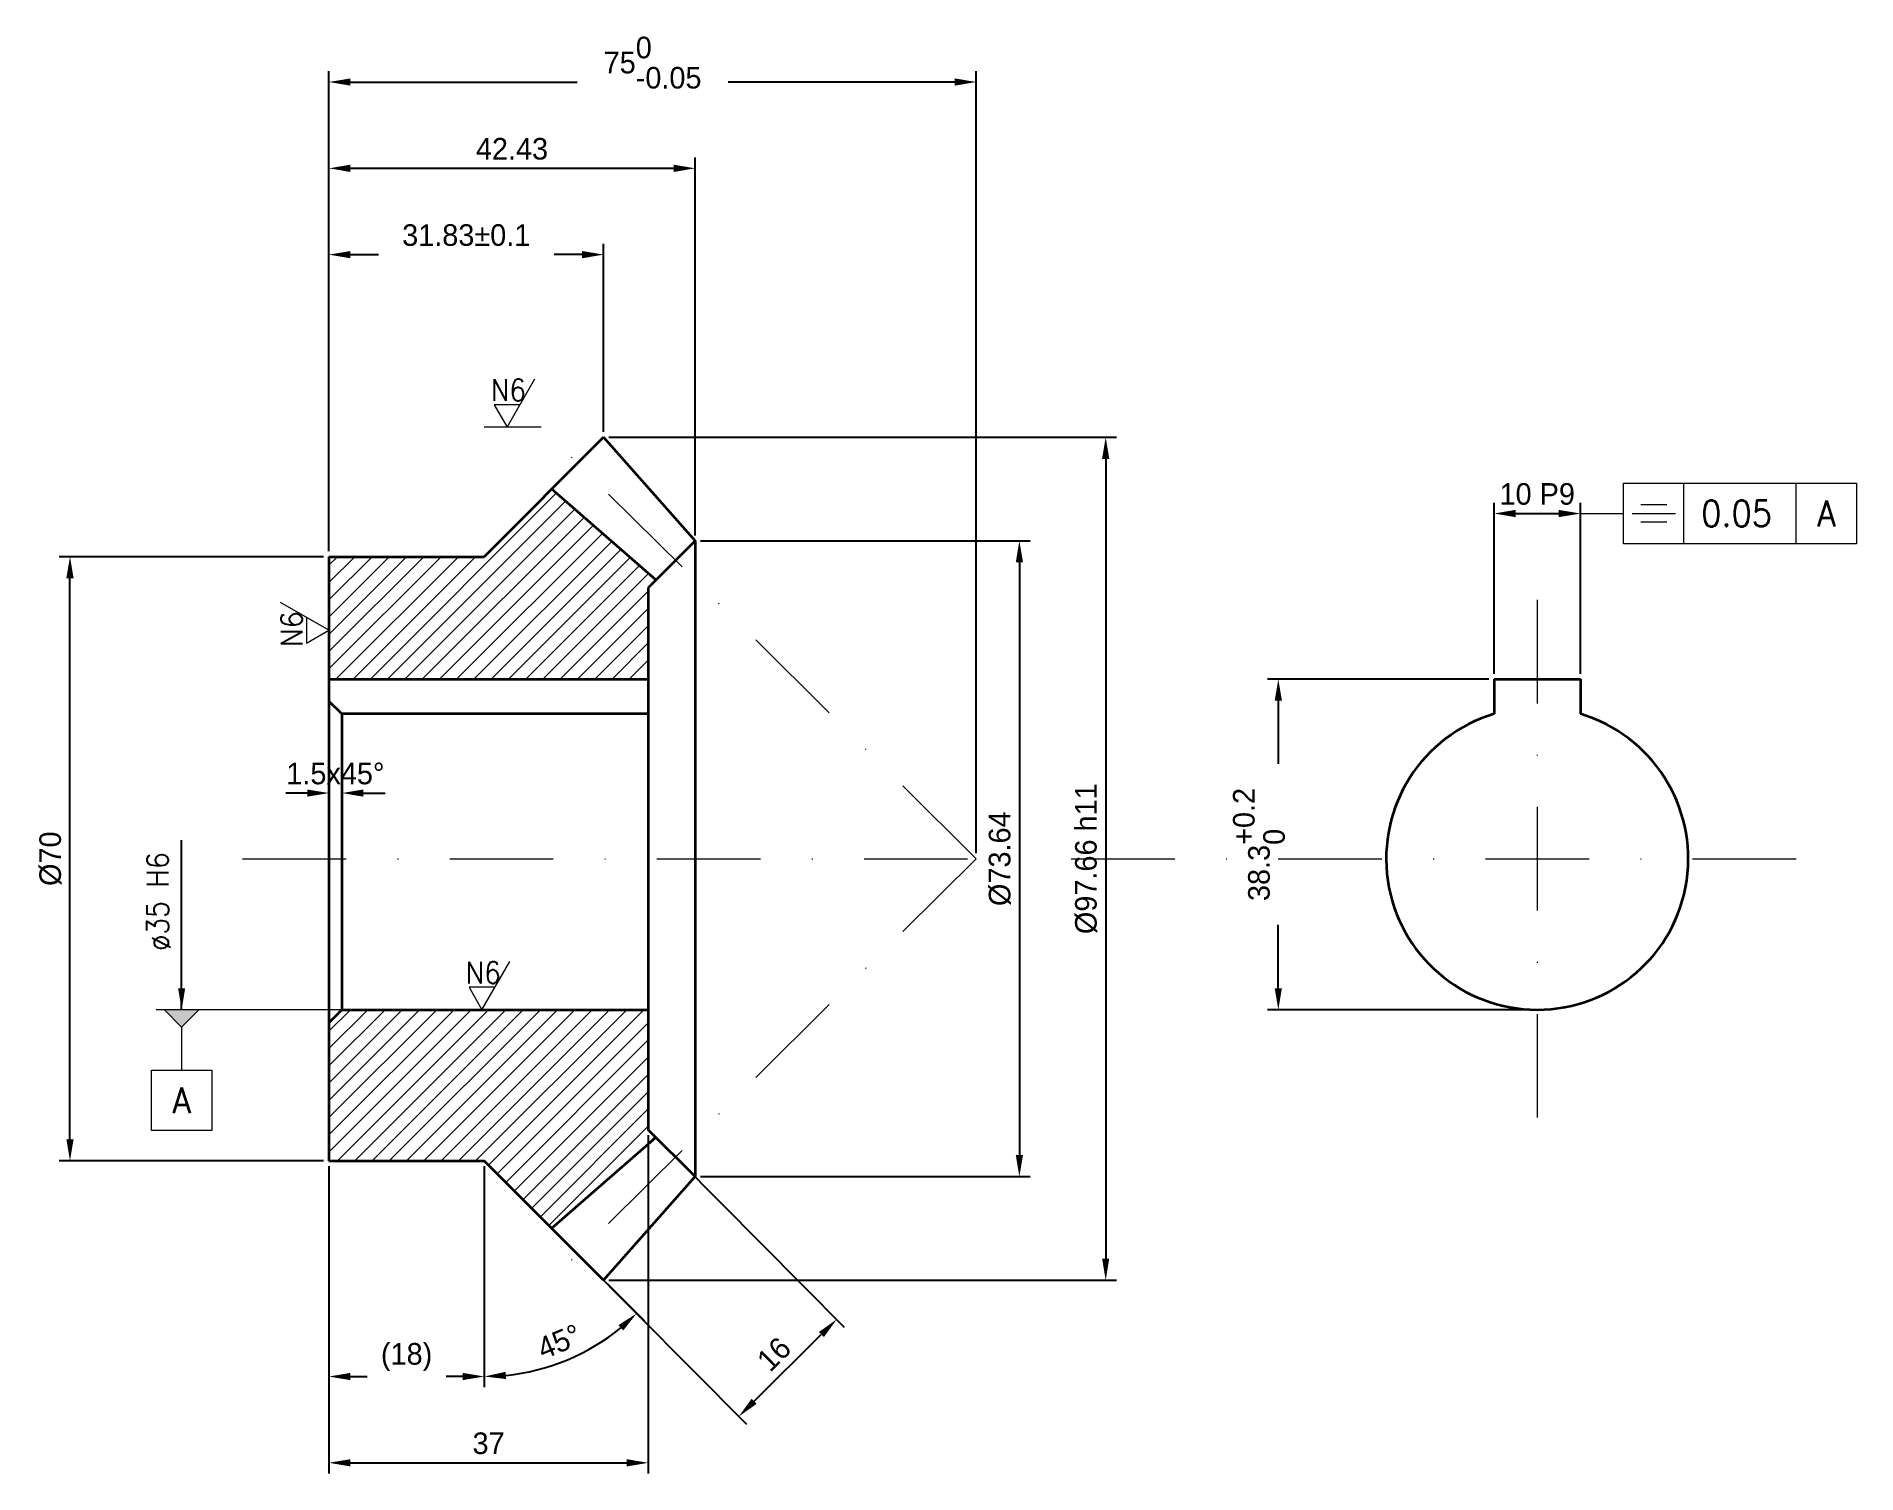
# Model space of a CAD drawing. Header units: millimetres. Extents: x -34 to 177, y -71 to 95.
import ezdxf

# ---------------------------------------------------------------- set-up
doc = ezdxf.new("R2010")
doc.units = ezdxf.units.MM
doc.linetypes.add('DASHDOT', pattern=[24, 12, -5.95, 0.1, -5.95])
doc.layers.get('0').update_dxf_attribs({"lineweight": 0, "true_color": 0xffffff})
for name, color, linetype, lineweight, true_color in [('axes', 1, 'DASHDOT', 18, 0xff0000), ('contour', 7, 'Continuous', 35, 0xffffff), ('dim', 7, 'Continuous', 13, 0xffffff), ('hatch', 3, 'Continuous', 13, 0x00ff00), ('hatch_border', 7, 'Continuous', 0, 0xffffff)]:
    doc.layers.add(name, color=color, linetype=linetype, lineweight=lineweight, true_color=true_color)
doc.styles.add('textstyle0', font='standard')
doc.styles.add('textstyle1', font='standard')
doc.styles.add('textstyle2', font='standard')
doc.styles.add('textstyle3', font='standard')
doc.styles.add('textstyle4', font='standard')
doc.dimstyles.new('QCADDimStyle', dxfattribs={"dimtxt": 2.5, "dimasz": 2.5, "dimexe": 1.25, "dimexo": 0.625, "dimgap": 1, "dimtad": 1, "dimtoh": 1, "dimdec": 4, "dimzin": 0, "dimdsep": 46, "dimtxsty": 'Standard', "dimcen": 0.09, "dimadec": 0, "dimazin": 0, "dimtfac": 1, "dimtdec": 4, "dimtofl": 0, "dimtmove": 0, "dimatfit": 3, "dimfxl": 1, "dimtolj": 1, "dimtzin": 0, "dimarcsym": 0})

# ---------------------------------------------------------------- blocks, each defined once
blk = doc.blocks.new('*D4')
at = {"layer": 'Defpoints', "color": 0}
for p in [(-30, 35), (0, 35), (0, -35)]:
    blk.add_point(p, dxfattribs=at)
at = {"layer": 'dim', "color": 0, "lineweight": -2}
for p, q in [((-0.62, 35), (-31.25, 35)), ((-30, -32.5), (-30, 32.5)), ((-0.62, -35), (-31.25, -35))]:
    blk.add_line(p, q, dxfattribs=at)
at = {"layer": 'dim', "color": 0}
for points in [[(-29.58, 32.5), (-30.42, 32.5), (-30, 35)], [(-30.42, -32.5), (-29.58, -32.5), (-30, -35)]]:
    blk.add_solid(points, dxfattribs=at)
at = {"layer": 'dim', "color": 0, "insert": (-32.25, 0), "char_height": 2.5, "attachment_point": 5, "rotation": 90}
blk.add_mtext('\\A1;%%c70', dxfattribs=at)
blk = doc.blocks.new('*D5')
at = {"layer": 'Defpoints', "color": 0}
for p in [(0, -35), (18, -35), (18, -60)]:
    blk.add_point(p, dxfattribs=at)
at = {"layer": 'dim', "color": 0, "lineweight": -2}
for p, q in [((0, -35.62), (0, -61.25)), ((18, -35.62), (18, -61.25)), ((2.5, -60), (4.43, -60)), ((15.5, -60), (13.57, -60))]:
    blk.add_line(p, q, dxfattribs=at)
at = {"layer": 'dim', "color": 0}
for points in [[(2.5, -59.58), (2.5, -60.42), (0, -60)], [(15.5, -60.42), (15.5, -59.58), (18, -60)]]:
    blk.add_solid(points, dxfattribs=at)
at = {"layer": 'dim', "color": 0, "insert": (9, -57.75), "char_height": 2.5, "attachment_point": 5}
blk.add_mtext('\\A1;(18)', dxfattribs=at)
blk = doc.blocks.new('*D6')
at = {"layer": 'Defpoints', "color": 0}
for p in [(18, -35), (18, -35.62), (31.83, -48.83), (24.47, -59.15), (18, -61.25)]:
    blk.add_point(p, dxfattribs=at)
at = {"layer": 'dim', "color": 0, "lineweight": -2}
blk.add_line((32.27, -49.27), (36.56, -53.56), dxfattribs=at)
blk.add_arc((18, -35), 25, 275.732, 309.268, dxfattribs=at)
at = {"layer": 'dim', "color": 0}
for points in [[(34.1, -54.66), (33.54, -54.05), (35.68, -52.68)], [(20.47, -59.46), (20.52, -60.29), (18, -60)]]:
    blk.add_solid(points, dxfattribs=at)
at = {"layer": 'dim', "color": 0, "insert": (26.68, -55.96), "char_height": 2.5, "attachment_point": 5, "rotation": 22.5}
blk.add_mtext('\\A1;45%%d', dxfattribs=at)
blk = doc.blocks.new('*D7')
at = {"layer": 'Defpoints', "color": 0}
for p in [(40.16, -34.57), (28.82, -45.82), (58.83, -53.38)]:
    blk.add_point(p, dxfattribs=at)
at = {"layer": 'dim', "color": 0, "lineweight": -2}
for p, q in [((40.6, -35.01), (59.71, -54.27)), ((29.26, -46.27), (48.37, -65.52)), ((49.26, -62.87), (57.05, -55.14))]:
    blk.add_line(p, q, dxfattribs=at)
at = {"layer": 'dim', "color": 0}
for points in [[(57.35, -55.44), (56.76, -54.85), (58.83, -53.38)], [(48.97, -62.58), (49.55, -63.17), (47.49, -64.63)]]:
    blk.add_solid(points, dxfattribs=at)
at = {"layer": 'dim', "color": 0, "insert": (51.57, -57.41), "char_height": 2.5, "attachment_point": 5, "rotation": 44.7776}
blk.add_mtext('\\A1;16', dxfattribs=at)
blk = doc.blocks.new('*D8')
at = {"layer": 'Defpoints', "color": 0}
for p in [(37, -31.41), (0, -35), (37, -70)]:
    blk.add_point(p, dxfattribs=at)
at = {"layer": 'dim', "color": 0, "lineweight": -2}
for p, q in [((37, -32.03), (37, -71.25)), ((0, -35.62), (0, -71.25)), ((2.5, -70), (34.5, -70))]:
    blk.add_line(p, q, dxfattribs=at)
at = {"layer": 'dim', "color": 0}
for points in [[(2.5, -69.58), (2.5, -70.42), (0, -70)], [(34.5, -70.42), (34.5, -69.58), (37, -70)]]:
    blk.add_solid(points, dxfattribs=at)
at = {"layer": 'dim', "color": 0, "insert": (18.5, -67.75), "char_height": 2.5, "attachment_point": 5}
blk.add_mtext('\\A1;37', dxfattribs=at)
blk = doc.blocks.new('*D9')
at = {"layer": 'Defpoints', "color": 0}
for p in [(31.83, 48.83), (31.83, -48.83), (90, -48.83)]:
    blk.add_point(p, dxfattribs=at)
at = {"layer": 'dim', "color": 0, "lineweight": -2}
for p, q in [((32.45, 48.83), (91.25, 48.83)), ((90, 46.33), (90, -46.33)), ((32.45, -48.83), (91.25, -48.83))]:
    blk.add_line(p, q, dxfattribs=at)
at = {"layer": 'dim', "color": 0}
for points in [[(90.42, 46.33), (89.58, 46.33), (90, 48.83)], [(89.58, -46.33), (90.42, -46.33), (90, -48.83)]]:
    blk.add_solid(points, dxfattribs=at)
at = {"layer": 'dim', "color": 0, "insert": (87.75, 0), "char_height": 2.5, "attachment_point": 5, "rotation": 90}
blk.add_mtext('\\A1;%%c97.66\\~h11', dxfattribs=at)
blk = doc.blocks.new('*D10')
at = {"layer": 'Defpoints', "color": 0}
for p in [(1.5, 7.61), (0, 5.62), (1.5, 5.55)]:
    blk.add_point(p, dxfattribs=at)
at = {"layer": 'dim', "color": 0, "lineweight": -2}
for p, q in [((0, 6.24), (0, 8.86)), ((1.5, 6.17), (1.5, 8.86)), ((-2.5, 7.61), (-5, 7.61)), ((4, 7.61), (6.5, 7.61))]:
    blk.add_line(p, q, dxfattribs=at)
at = {"layer": 'dim', "color": 0}
for points in [[(-2.5, 7.19), (-2.5, 8.02), (0, 7.61)], [(4, 8.02), (4, 7.19), (1.5, 7.61)]]:
    blk.add_solid(points, dxfattribs=at)
at = {"layer": 'dim', "color": 0, "insert": (0.75, 9.86), "char_height": 2.5, "attachment_point": 5}
blk.add_mtext('\\A1;1.5x45%%d', dxfattribs=at)
blk = doc.blocks.new('*D11')
at = {"layer": 'Defpoints', "color": 0}
for p in [(42.43, 36.84), (42.43, -36.84), (80, -36.84)]:
    blk.add_point(p, dxfattribs=at)
at = {"layer": 'dim', "color": 0, "lineweight": -2}
for p, q in [((43.05, 36.84), (81.25, 36.84)), ((80, 34.34), (80, -34.34)), ((43.05, -36.84), (81.25, -36.84))]:
    blk.add_line(p, q, dxfattribs=at)
at = {"layer": 'dim', "color": 0}
for points in [[(80.42, 34.34), (79.58, 34.34), (80, 36.84)], [(79.58, -34.34), (80.42, -34.34), (80, -36.84)]]:
    blk.add_solid(points, dxfattribs=at)
at = {"layer": 'dim', "color": 0, "insert": (77.75, 0), "char_height": 2.5, "attachment_point": 5, "rotation": 90}
blk.add_mtext('\\A1;%%c73.64', dxfattribs=at)
blk = doc.blocks.new('*D12')
at = {"layer": 'Defpoints', "color": 0}
for p in [(42.43, 80), (42.43, 36.84), (0, 35)]:
    blk.add_point(p, dxfattribs=at)
at = {"layer": 'dim', "color": 0, "lineweight": -2}
for p, q in [((0, 35.62), (0, 81.25)), ((42.43, 37.46), (42.43, 81.25)), ((2.5, 80), (39.93, 80))]:
    blk.add_line(p, q, dxfattribs=at)
at = {"layer": 'dim', "color": 0}
for points in [[(2.5, 80.42), (2.5, 79.58), (0, 80)], [(39.93, 79.58), (39.93, 80.42), (42.43, 80)]]:
    blk.add_solid(points, dxfattribs=at)
at = {"layer": 'dim', "color": 0, "insert": (21.21, 82.25), "char_height": 2.5, "attachment_point": 5}
blk.add_mtext('\\A1;42.43', dxfattribs=at)
blk = doc.blocks.new('dim_a_label')
at = {"layer": 'dim'}
blk.add_hatch(color=256, dxfattribs=at).paths.add_polyline_path([(-2, 0), (0, -2), (2, 0)], flags=0)
for p, q in [((-2, 0), (0, -2)), ((2, 0), (-2, 0)), ((0, -2), (2, 0)), ((0, -2), (0, -7)), ((-3.5, -7), (3.5, -7)), ((-3.5, -14), (-3.5, -7)), ((3.5, -7), (3.5, -14)), ((3.5, -14), (-3.5, -14))]:
    blk.add_line(p, q, dxfattribs=at)
at = {"layer": 'dim', "insert": (0, -10.5), "char_height": 3, "width": 100, "attachment_point": 5, "style": 'textstyle0'}
blk.add_mtext('A', dxfattribs=at)
blk = doc.blocks.new('dim_a_ref')
at = {"layer": 'dim'}
for p, q in [((0, 0), (0, 7)), ((0, 7), (27, 7)), ((7, 0), (7, 7)), ((20, 0), (20, 7)), ((27, 7), (27, 0)), ((5, 4.5), (2, 4.5)), ((1, 3.5), (6, 3.5)), ((5, 2.5), (2, 2.5)), ((27, 0), (0, 0))]:
    blk.add_line(p, q, dxfattribs=at)
at = {"layer": 'dim', "char_height": 3, "width": 100}
for s, insert, attachment_point, style in [('0.05', (9, 3.5), 4, 'textstyle1'), ('A', (23.5, 3.5), 5, 'textstyle2')]:
    blk.add_mtext(s, dxfattribs=dict(at, insert=insert, attachment_point=attachment_point, style=style))
blk = doc.blocks.new('dim_sur_N6')
at = {"layer": 'dim'}
for p, q in [((0, 0), (3.23, 5.6)), ((1.5, 2.6), (-1.5, 2.6)), ((-1.5, 2.6), (0, 0))]:
    blk.add_line(p, q, dxfattribs=at)
at = {"layer": 'dim', "insert": (-1.9, 3.06), "char_height": 2.5, "width": 100, "attachment_point": 7, "style": 'textstyle3'}
blk.add_mtext('N6', dxfattribs=at)
blk = doc.blocks.new('*D13')
at = {"layer": 'Defpoints', "color": 0}
for p in [(135, 20.8), (110, -17.5), (140, -17.5)]:
    blk.add_point(p, dxfattribs=at)
at = {"layer": 'dim', "color": 0, "lineweight": -2}
for p, q in [((134.38, 20.8), (108.75, 20.8)), ((110, 18.3), (110, 10.98)), ((110, -15), (110, -7.68)), ((139.38, -17.5), (108.75, -17.5))]:
    blk.add_line(p, q, dxfattribs=at)
at = {"layer": 'dim', "color": 0}
for points in [[(110.42, 18.3), (109.58, 18.3), (110, 20.8)], [(109.58, -15), (110.42, -15), (110, -17.5)]]:
    blk.add_solid(points, dxfattribs=at)
at = {"layer": 'dim', "color": 0, "insert": (107.75, 1.65), "char_height": 2.5, "attachment_point": 5, "rotation": 90}
blk.add_mtext('\\A1;\\A1;38.3\\S+0.2^ 0;', dxfattribs=at)
blk = doc.blocks.new('*D14')
at = {"layer": 'Defpoints', "color": 0}
for p in [(31.83, 70), (31.83, 48.83), (0, 35)]:
    blk.add_point(p, dxfattribs=at)
at = {"layer": 'dim', "color": 0, "lineweight": -2}
for p, q in [((0, 35.62), (0, 71.25)), ((2.5, 70), (5.75, 70)), ((29.33, 70), (26.08, 70)), ((31.83, 49.45), (31.83, 71.25))]:
    blk.add_line(p, q, dxfattribs=at)
at = {"layer": 'dim', "color": 0}
for points in [[(2.5, 70.42), (2.5, 69.58), (0, 70)], [(29.33, 69.58), (29.33, 70.42), (31.83, 70)]]:
    blk.add_solid(points, dxfattribs=at)
at = {"layer": 'dim', "color": 0, "insert": (15.91, 72.25), "char_height": 2.5, "attachment_point": 5}
blk.add_mtext('\\A1;31.83%%p0.1', dxfattribs=at)
blk = doc.blocks.new('*D15')
at = {"layer": 'Defpoints', "color": 0}
for p in [(145, 40), (135, 20.8), (145, 20.8)]:
    blk.add_point(p, dxfattribs=at)
at = {"layer": 'dim', "color": 0, "lineweight": -2}
for p, q in [((135, 21.43), (135, 41.25)), ((145, 21.43), (145, 41.25)), ((137.5, 40), (142.5, 40))]:
    blk.add_line(p, q, dxfattribs=at)
at = {"layer": 'dim', "color": 0}
for points in [[(137.5, 40.42), (137.5, 39.58), (135, 40)], [(142.5, 39.58), (142.5, 40.42), (145, 40)]]:
    blk.add_solid(points, dxfattribs=at)
at = {"layer": 'dim', "color": 0, "insert": (140, 42.25), "char_height": 2.5, "attachment_point": 5}
blk.add_mtext('\\A1;10\\~P9', dxfattribs=at)
blk = doc.blocks.new('*D16')
at = {"layer": 'Defpoints', "color": 0}
for p in [(75, 90), (0, 35), (75, 0)]:
    blk.add_point(p, dxfattribs=at)
at = {"layer": 'dim', "color": 0, "lineweight": -2}
for p, q in [((0, 35.62), (0, 91.25)), ((75, 0.63), (75, 91.25)), ((2.5, 90), (28.76, 90)), ((72.5, 90), (46.24, 90))]:
    blk.add_line(p, q, dxfattribs=at)
at = {"layer": 'dim', "color": 0}
for points in [[(2.5, 90.42), (2.5, 89.58), (0, 90)], [(72.5, 89.58), (72.5, 90.42), (75, 90)]]:
    blk.add_solid(points, dxfattribs=at)
at = {"layer": 'dim', "color": 0, "insert": (37.5, 92.25), "char_height": 2.5, "attachment_point": 5}
blk.add_mtext('\\A1;\\A1;75\\S0^ -0.05;', dxfattribs=at)

msp = doc.modelspace()

# ---------------------------------------------------------------- hatches: boundary and pattern name
at = {"layer": 'hatch'}
h = msp.add_hatch(dxfattribs=at)
h.set_pattern_fill('ANSI31', color=256, scale=0.44542, style=0)
h.paths.add_polyline_path([(0, 20.8), (0, 35), (17.99772, 35), (25.81135, 42.81362), (37.89113, 32.29942), (37, 31.4083), (37, 20.8)], flags=0)
h.paths.add_polyline_path([(0, -19), (1.5, -17.5), (37, -17.5), (37, -31.4083), (37.89113, -32.29942), (25.81135, -42.81362), (17.99772, -35), (0, -35)], flags=0)

# ---------------------------------------------------------------- linework, layer by layer
at = {"layer": 'axes'}
for p, q in [((24.61031, 50), (18, 50)), ((75, 0), (24.61031, 50)), ((140, 30), (140, -30)), ((-10, 0), (170, 0)), ((75, 0), (26.73046, -47.89625))]:
    msp.add_line(p, q, dxfattribs=at)
at = {"layer": 'contour'}
for p, q in [((31.82772, 48.83), (17.99772, 35)), ((31.82772, 48.83), (42.43, 36.8383)), ((37.89113, 32.29942), (25.81135, 42.81362)), ((42.43, 36.8383), (37, 31.4083)), ((42.43, 36.8383), (42.43, -36.8383)), ((0, 35), (0, -35)), ((0, 35), (17.99772, 35)), ((37, 31.4083), (37, -31.4083)), ((0, 20.8), (37, 20.8)), ((135, 20.8), (135, 16.77051)), ((135, 20.8), (145, 20.8)), ((145, 20.8), (145, 16.77051)), ((0, 18.27051), (1.5, 16.77051)), ((37, 16.77051), (1.5, 16.77051)), ((1.5, 16.77051), (1.5, -17.5)), ((0, -19), (1.5, -17.5)), ((1.5, -17.5), (37, -17.5)), ((42.43, -36.8383), (37, -31.4083)), ((37.89113, -32.29942), (25.81135, -42.81362)), ((0, -35), (17.99772, -35)), ((31.82772, -48.83), (17.99772, -35)), ((31.82772, -48.83), (42.43, -36.8383))]:
    msp.add_line(p, q, dxfattribs=at)
msp.add_arc((140, 0), 17.5, 106.6015496, 73.3984504, dxfattribs=at)
at = {"layer": 'dim'}
for p, q in [((145, 40), (150, 40)), ((1.5, -17.5), (-20, -17.5))]:
    msp.add_line(p, q, dxfattribs=at)
at = {"layer": 'hatch_border'}
for p, q in [((17.99772, 35), (25.81135, 42.81362)), ((25.81135, 42.81362), (37.89113, 32.29942)), ((0, 20.8), (0, 35)), ((0, 35), (17.99772, 35)), ((37.89113, 32.29942), (37, 31.4083)), ((37, 31.4083), (37, 20.8)), ((37, 20.8), (0, 20.8)), ((0, -19), (1.5, -17.5)), ((1.5, -17.5), (37, -17.5)), ((37, -17.5), (37, -31.4083)), ((0, -35), (0, -19)), ((37, -31.4083), (37.89113, -32.29942)), ((37.89113, -32.29942), (25.81135, -42.81362)), ((17.99772, -35), (0, -35)), ((25.81135, -42.81362), (17.99772, -35))]:
    msp.add_line(p, q, dxfattribs=at)

# ---------------------------------------------------------------- block references
msp.add_blockref('dim_a_ref', (150, 36.5))
at = {"layer": 'axes'}
msp.add_blockref('dim_sur_N6', (20.64302, 50), dxfattribs=at)
at = {"layer": 'dim', "rotation": 90}
msp.add_blockref('dim_sur_N6', (0, 26.46541), dxfattribs=at)
at = {"layer": 'dim'}
for name, p in [('dim_sur_N6', (17.73182, -17.5)), ('dim_a_label', (-17.06161, -17.5))]:
    msp.add_blockref(name, p, dxfattribs=at)

# ---------------------------------------------------------------- texts
at = {"layer": 'dim', "insert": (-21.09005, -10.66351), "char_height": 2.5, "width": 100, "attachment_point": 1, "rotation": 90, "style": 'textstyle4'}
msp.add_mtext('ø35\\~H6', dxfattribs=at)

# ---------------------------------------------------------------- dimensions: what is measured, and where the dimension line sits
at = {"layer": 'dim'}
for base, p1, p2, text, picture, middle in [((75, 90), (0, 35), (75, 0), '\\A1;<>\\S0^ -0.05;', '*D16', (37.5, 92.25)), ((31.82772, 70), (0, 35), (31.82772, 48.83), '31.83%%p0.1', '*D14', (15.91386, 72.25)), ((145, 40), (135, 20.8), (145, 20.8), '<>\\~P9', '*D15', (140, 42.25)), ((1.5, 7.60745), (0, 5.61671), (1.5, 5.54562), '1.5x45%%d', '*D10', (0.75, 9.85745)), ((17.99772, -60), (0, -35), (17.99772, -35), '(18)', '*D5', (8.99886, -57.75))]:
    dim = msp.add_linear_dim(base=base, p1=p1, p2=p2, text=text, dimstyle='QCADDimStyle', override={"dimtxt": 2.5, "dimasz": 2.5, "dimexe": 1.25, "dimexo": 0.625, "dimgap": 1, "dimzin": 8, "dimclrd": 0, "dimclre": 0, "dimclrt": 0, "dimadec": 2, "dimazin": 3, "dimtmove": 2}, dxfattribs=at)
    dim.commit()
    dim.dimension.update_dxf_attribs({"geometry": picture, "text_midpoint": middle, "dimtype": 160})
for base, p1, p2, picture, middle in [((42.43, 80), (0, 35), (42.43, 36.8383), '*D12', (21.215, 82.25)), ((37, -70), (0, -35), (37, -31.4083), '*D8', (18.5, -67.75))]:
    dim = msp.add_linear_dim(base=base, p1=p1, p2=p2, dimstyle='QCADDimStyle', override={"dimtxt": 2.5, "dimasz": 2.5, "dimexe": 1.25, "dimexo": 0.625, "dimgap": 1, "dimzin": 8, "dimclrd": 0, "dimclre": 0, "dimclrt": 0, "dimadec": 2, "dimazin": 3, "dimtmove": 2}, dxfattribs=at)
    dim.commit()
    dim.dimension.update_dxf_attribs({"geometry": picture, "text_midpoint": middle, "dimtype": 160})
for base, p1, p2, angle, text, picture, middle, dimtype in [((90, -48.83), (31.82772, 48.83), (31.82772, -48.83), 90, '%%c<>\\~h11', '*D9', (87.75, 0), 160), ((80, -36.8383), (42.43, 36.8383), (42.43, -36.8383), 90, '%%c73.64', '*D11', (77.75, 0), 160), ((-30, 35), (0, -35), (0, 35), 90, '%%c<>', '*D4', (-32.25, 0), 160), ((110, -17.5), (135, 20.8), (140, -17.5), 90, '\\A1;<>\\S+0.2^ 0;', '*D13', (107.75, 1.65), 160), ((58.82745, -53.38123), (28.8203, -45.82257), (40.16114, -34.56944), 44.7775946, '16', '*D7', (51.57223, -57.41065), 161)]:
    dim = msp.add_linear_dim(base=base, p1=p1, p2=p2, angle=angle, text=text, dimstyle='QCADDimStyle', override={"dimtxt": 2.5, "dimasz": 2.5, "dimexe": 1.25, "dimexo": 0.625, "dimgap": 1, "dimzin": 8, "dimclrd": 0, "dimclre": 0, "dimclrt": 0, "dimadec": 2, "dimazin": 3, "dimtmove": 2}, dxfattribs=at)
    dim.commit()
    dim.dimension.update_dxf_attribs({"geometry": picture, "text_midpoint": middle, "dimtype": dimtype})
dim = msp.add_angular_dim_2l(base=(24.4682, -59.14815), line1=((17.99772, -35.625), (17.99772, -61.25)), line2=((17.99772, -35), (31.82772, -48.83)), dimstyle='QCADDimStyle', override={"dimtxt": 2.5, "dimasz": 2.5, "dimexe": 1.25, "dimexo": 0.625, "dimgap": 1, "dimzin": 8, "dimclrd": 0, "dimclre": 0, "dimclrt": 0, "dimadec": 2, "dimazin": 3, "dimtmove": 2}, dxfattribs=at)
dim.commit()
dim.dimension.update_dxf_attribs({"geometry": '*D6', "text_midpoint": (26.68099, -55.96327)})

# ---------------------------------------------------------------- leaders
msp.add_leader([(-17.06161, -17.5), (-17.06161, 2.1327)], dimstyle='QCADDimStyle', dxfattribs=at)

doc.saveas('drawing.dxf')
